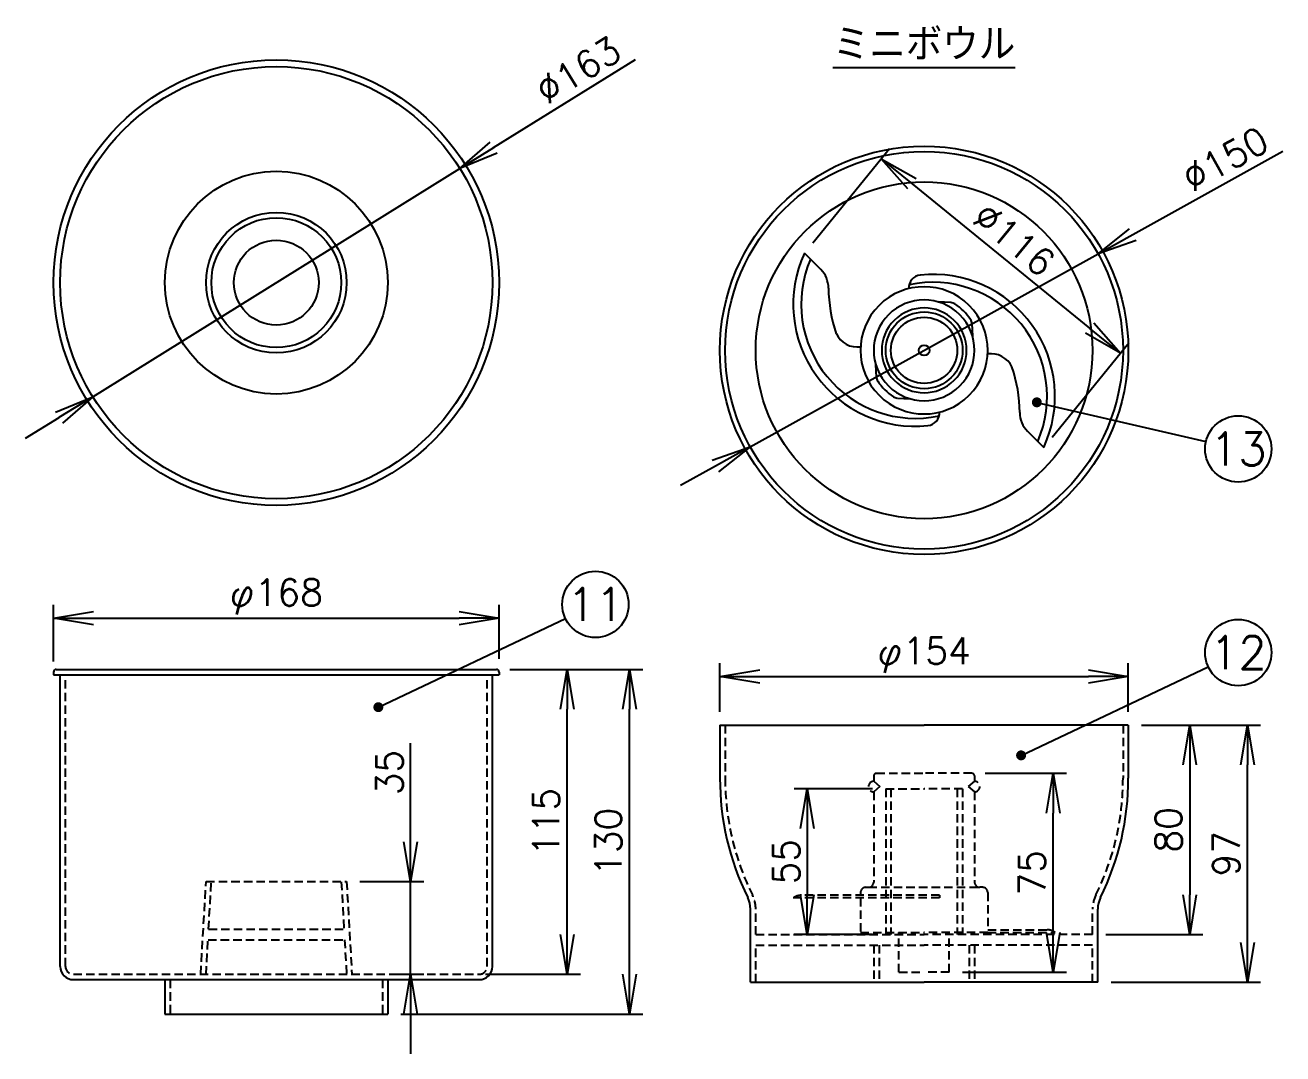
# Model space of a CAD drawing. Extents: x 115 to 2025, y 0 to 1377.
# Drawn here: x 661 to 1135.3, y 650.2 to 1038.2 of the extents above; entities that cross this region are included whole.
import ezdxf
from ezdxf.enums import TextEntityAlignment as Align

# ---------------------------------------------------------------- set-up
doc = ezdxf.new("R2010")
doc.units = 0
doc.header["$LTSCALE"] = 0.5
doc.header["$PDMODE"] = 3
doc.linetypes.add('HIDDEN', pattern=[9.525, 6.35, -3.175])
doc.layers.get('0').update_dxf_attribs({"linetype": 'CONTINUOUS'})
doc.layers.get('DEFPOINTS').update_dxf_attribs({"linetype": 'CONTINUOUS'})
for name, color, linetype in [('DANMEN', 7, 'CONTINUOUS'), ('SIYOU', 7, 'CONTINUOUS'), ('SUNPOU', 7, 'CONTINUOUS')]:
    doc.layers.add(name, color=color, linetype=linetype)
doc.styles.get("Standard").update_dxf_attribs({"font": 'ROMANS', "bigfont": 'EXTFONT.shx'})
doc.dimstyles.get("Standard").update_dxf_attribs({"dimscale": 5, "dimtxt": 2, "dimasz": 3, "dimexe": 1, "dimexo": 1, "dimgap": 0.6, "dimtad": 3, "dimdec": 1, "dimzin": 0, "dimdsep": 46, "dimtxsty": 'STANDARD', "dimblk1": 'OPEN', "dimblk2": 'OPEN', "dimsah": 1, "dimcen": 1.5, "dimclrd": 7, "dimclre": 7, "dimclrt": 7, "dimadec": 0, "dimazin": 0, "dimtfac": 1, "dimtdec": 1, "dimtmove": 0, "dimatfit": 0, "dimldrblk": 'DOTSMALL', "dimfxl": 1, "dimtvp": 1, "dimtolj": 1, "dimtzin": 0, "dimarcsym": 0})

# ---------------------------------------------------------------- blocks, each defined once
blk = doc.blocks.new('_OPEN')
at = {"color": 0, "linetype": 'ByBlock'}
for p, q in [((-1, 0.167), (0, 0)), ((0, 0), (-1, -0.167)), ((0, 0), (-1, 0))]:
    blk.add_line(p, q, dxfattribs=at)
blk = doc.blocks.new('*D11')
at = {"layer": 'DEFPOINTS', "color": 0}
for p in [(954.86, 952.22), (1074.04, 914.51), (1045.12, 878.9)]:
    blk.add_point(p, dxfattribs=at)
at = {"layer": 'SUNPOU', "color": 7, "lineweight": -2}
for p, q in [((958.01, 956.1), (986.94, 991.71)), ((995.43, 978.37), (1062.4, 923.97)), ((1048.27, 882.78), (1077.2, 918.4))]:
    blk.add_line(p, q, dxfattribs=at)
at = {"layer": 'SUNPOU', "color": 7, "lineweight": -2, "xscale": 15, "yscale": 15, "zscale": 15}
for p, rotation in [((983.79, 987.83), 140.9130941535423), ((1074.04, 914.51), 320.9130941535423)]:
    blk.add_blockref('_OPEN', p, dxfattribs=dict(at, rotation=rotation))
at = {"layer": 'SUNPOU', "color": 7, "insert": (1033.96, 957.38), "char_height": 10, "attachment_point": 5, "rotation": 320.9131}
blk.add_mtext('\\A1;%%C116', dxfattribs=at)
blk = doc.blocks.new('_DotSmall')
at = {"color": 0, "linetype": 'ByBlock', "const_width": 0.5}
blk.add_lwpolyline([(-0.0625, 0, 1), (0.0625, 0, 1)], format="xyb", close=True, dxfattribs=at)
blk = doc.blocks.new('*D13')
at = {"layer": 'DEFPOINTS', "color": 0}
for p in [(1065.56, 951.96), (934.41, 879.16)]:
    blk.add_point(p, dxfattribs=at)
at = {"layer": 'SUNPOU', "color": 7, "lineweight": -2}
for p, q in [((1078.68, 959.24), (1135.26, 990.65)), ((934.41, 879.16), (1065.56, 951.96)), ((921.3, 871.88), (908.18, 864.6))]:
    blk.add_line(p, q, dxfattribs=at)
at = {"layer": 'SUNPOU', "color": 7, "lineweight": -2, "xscale": 15, "yscale": 15, "zscale": 15}
for p, rotation in [((1065.56, 951.96), 209.0344874769741), ((934.41, 879.16), 29.03448747697411)]:
    blk.add_blockref('_OPEN', p, dxfattribs=dict(at, rotation=rotation))
at = {"layer": 'SUNPOU', "color": 7, "insert": (1113.56, 987.75), "char_height": 10, "attachment_point": 5, "rotation": 29.0345}
blk.add_mtext('\\A1;∅150', dxfattribs=at)
blk = doc.blocks.new('*D14')
at = {"layer": 'DEFPOINTS', "color": 0}
for p in [(1076.99, 792.57), (922.99, 774.19), (1076.99, 774.19)]:
    blk.add_point(p, dxfattribs=at)
at = {"layer": 'SUNPOU', "color": 7, "lineweight": -2}
for p, q in [((922.99, 779.19), (922.99, 797.57)), ((1076.99, 779.19), (1076.99, 797.57)), ((937.99, 792.57), (1061.99, 792.57))]:
    blk.add_line(p, q, dxfattribs=at)
at = {"layer": 'SUNPOU', "color": 7, "lineweight": -2, "xscale": 15, "yscale": 15, "zscale": 15, "rotation": 180}
blk.add_blockref('_OPEN', (922.99, 792.57), dxfattribs=at)
at = {"layer": 'SUNPOU', "color": 7, "lineweight": -2, "xscale": 15, "yscale": 15, "zscale": 15}
blk.add_blockref('_OPEN', (1076.99, 792.57), dxfattribs=at)
at = {"layer": 'SUNPOU', "color": 7, "insert": (999.99, 800.57), "char_height": 10, "attachment_point": 5}
blk.add_mtext('\\A1;φ154', dxfattribs=at)
blk = doc.blocks.new('*D15')
at = {"layer": 'DEFPOINTS', "color": 0}
for p in [(1076.99, 774.19), (1121.89, 774.19), (1065.49, 677.19)]:
    blk.add_point(p, dxfattribs=at)
at = {"layer": 'SUNPOU', "color": 7, "lineweight": -2}
for p, q in [((1081.99, 774.19), (1126.89, 774.19)), ((1121.89, 692.19), (1121.89, 759.19)), ((1070.49, 677.19), (1126.89, 677.19))]:
    blk.add_line(p, q, dxfattribs=at)
at = {"layer": 'SUNPOU', "color": 7, "lineweight": -2, "xscale": 15, "yscale": 15, "zscale": 15}
for p, rotation in [((1121.89, 774.19), 90), ((1121.89, 677.19), 270)]:
    blk.add_blockref('_OPEN', p, dxfattribs=dict(at, rotation=rotation))
at = {"layer": 'SUNPOU', "color": 7, "insert": (1113.89, 725.69), "char_height": 10, "attachment_point": 5, "rotation": 90}
blk.add_mtext('\\A1;97', dxfattribs=at)
blk = doc.blocks.new('*D16')
at = {"layer": 'DEFPOINTS', "color": 0}
for p in [(1017.99, 756.01), (1048.67, 756.01), (1009.49, 681.01)]:
    blk.add_point(p, dxfattribs=at)
at = {"layer": 'SUNPOU', "color": 7, "lineweight": -2}
for p, q in [((1022.99, 756.01), (1053.67, 756.01)), ((1048.67, 696.01), (1048.67, 741.01)), ((1014.49, 681.01), (1053.67, 681.01))]:
    blk.add_line(p, q, dxfattribs=at)
at = {"layer": 'SUNPOU', "color": 7, "lineweight": -2, "xscale": 15, "yscale": 15, "zscale": 15}
for p, rotation in [((1048.67, 756.01), 90), ((1048.67, 681.01), 270)]:
    blk.add_blockref('_OPEN', p, dxfattribs=dict(at, rotation=rotation))
at = {"layer": 'SUNPOU', "color": 7, "insert": (1040.67, 718.51), "char_height": 10, "attachment_point": 5, "rotation": 90}
blk.add_mtext('\\A1;75', dxfattribs=at)
blk = doc.blocks.new('*D17')
at = {"layer": 'DEFPOINTS', "color": 0}
for p in [(1076.99, 774.19), (1063.49, 695.19), (1100.13, 695.19)]:
    blk.add_point(p, dxfattribs=at)
at = {"layer": 'SUNPOU', "color": 7, "lineweight": -2}
for p, q in [((1081.99, 774.19), (1105.13, 774.19)), ((1100.13, 759.19), (1100.13, 710.19)), ((1068.49, 695.19), (1105.13, 695.19))]:
    blk.add_line(p, q, dxfattribs=at)
at = {"layer": 'SUNPOU', "color": 7, "lineweight": -2, "xscale": 15, "yscale": 15, "zscale": 15}
for p, rotation in [((1100.13, 774.19), 90), ((1100.13, 695.19), 270)]:
    blk.add_blockref('_OPEN', p, dxfattribs=dict(at, rotation=rotation))
at = {"layer": 'SUNPOU', "color": 7, "insert": (1092.13, 734.69), "char_height": 10, "attachment_point": 5, "rotation": 90}
blk.add_mtext('\\A1;80', dxfattribs=at)
blk = doc.blocks.new('*D18')
at = {"layer": 'DEFPOINTS', "color": 0}
for p in [(985.49, 750.19), (955.94, 695.19), (985.49, 695.19)]:
    blk.add_point(p, dxfattribs=at)
at = {"layer": 'SUNPOU', "color": 7, "lineweight": -2}
for p, q in [((980.49, 750.19), (950.94, 750.19)), ((955.94, 735.19), (955.94, 710.19)), ((980.49, 695.19), (950.94, 695.19))]:
    blk.add_line(p, q, dxfattribs=at)
at = {"layer": 'SUNPOU', "color": 7, "lineweight": -2, "xscale": 15, "yscale": 15, "zscale": 15}
for p, rotation in [((955.94, 750.19), 90), ((955.94, 695.19), 270)]:
    blk.add_blockref('_OPEN', p, dxfattribs=dict(at, rotation=rotation))
at = {"layer": 'SUNPOU', "color": 7, "insert": (947.94, 722.69), "char_height": 10, "attachment_point": 5, "rotation": 90}
blk.add_mtext('\\A1;55', dxfattribs=at)
blk = doc.blocks.new('*D33')
at = {"color": 7, "lineweight": -2}
for p, q in [((671.71, 798.19), (671.71, 819.58)), ((839.71, 799.19), (839.71, 819.58)), ((686.71, 814.58), (824.71, 814.58))]:
    blk.add_line(p, q, dxfattribs=at)
at = {"layer": 'DEFPOINTS', "color": 0}
for p in [(839.71, 814.58), (671.71, 793.19), (839.71, 794.19)]:
    blk.add_point(p, dxfattribs=at)
at = {"color": 7, "lineweight": -2, "xscale": 15, "yscale": 15, "zscale": 15, "rotation": 180}
blk.add_blockref('_OPEN', (671.71, 814.58), dxfattribs=at)
at = {"color": 7, "lineweight": -2, "xscale": 15, "yscale": 15, "zscale": 15}
blk.add_blockref('_OPEN', (839.71, 814.58), dxfattribs=at)
at = {"color": 7, "insert": (755.71, 822.58), "char_height": 10, "attachment_point": 5}
blk.add_mtext('\\A1;φ168', dxfattribs=at)
blk = doc.blocks.new('*D34')
at = {"layer": 'DEFPOINTS', "color": 0}
for p in [(824.93, 984.1), (686.48, 898.08)]:
    blk.add_point(p, dxfattribs=at)
at = {"layer": 'SUNPOU', "color": 7, "lineweight": -2}
for p, q in [((837.67, 992.02), (891.11, 1025.22)), ((686.48, 898.08), (824.93, 984.1)), ((673.74, 890.16), (661, 882.25))]:
    blk.add_line(p, q, dxfattribs=at)
at = {"layer": 'SUNPOU', "color": 7, "lineweight": -2, "xscale": 15, "yscale": 15, "zscale": 15}
for p, rotation in [((824.93, 984.1), 211.8537090224101), ((686.48, 898.08), 31.85370902241011)]:
    blk.add_blockref('_OPEN', p, dxfattribs=dict(at, rotation=rotation))
at = {"layer": 'SUNPOU', "color": 7, "insert": (869.57, 1021.26), "char_height": 10, "attachment_point": 5, "rotation": 31.8537}
blk.add_mtext('\\A1;∅163', dxfattribs=at)
blk = doc.blocks.new('*D35')
at = {"color": 7, "lineweight": -2}
for p, q in [((806.36, 730.19), (806.36, 767.38)), ((787.21, 715.19), (811.36, 715.19)), ((806.36, 680.19), (806.36, 715.19)), ((798.3, 680.19), (811.36, 680.19)), ((806.36, 665.19), (806.36, 650.19))]:
    blk.add_line(p, q, dxfattribs=at)
at = {"layer": 'DEFPOINTS', "color": 0}
for p in [(782.21, 715.19), (806.36, 715.19), (793.3, 680.19)]:
    blk.add_point(p, dxfattribs=at)
at = {"color": 7, "lineweight": -2, "xscale": 15, "yscale": 15, "zscale": 15}
for p, rotation in [((806.36, 715.19), 270), ((806.36, 680.19), 90)]:
    blk.add_blockref('_OPEN', p, dxfattribs=dict(at, rotation=rotation))
at = {"color": 7, "insert": (798.36, 756.29), "char_height": 10, "attachment_point": 5, "rotation": 90}
blk.add_mtext('\\A1;35', dxfattribs=at)
blk = doc.blocks.new('*D36')
at = {"color": 7, "lineweight": -2}
for p, q in [((843.71, 795.19), (870.42, 795.19)), ((865.42, 695.19), (865.42, 780.19)), ((834.6, 680.19), (870.42, 680.19))]:
    blk.add_line(p, q, dxfattribs=at)
at = {"layer": 'DEFPOINTS', "color": 0}
for p in [(838.71, 795.19), (865.42, 795.19), (829.6, 680.19)]:
    blk.add_point(p, dxfattribs=at)
at = {"color": 7, "lineweight": -2, "xscale": 15, "yscale": 15, "zscale": 15}
for p, rotation in [((865.42, 795.19), 90), ((865.42, 680.19), 270)]:
    blk.add_blockref('_OPEN', p, dxfattribs=dict(at, rotation=rotation))
at = {"color": 7, "insert": (857.42, 737.69), "char_height": 10, "attachment_point": 5, "rotation": 90}
blk.add_mtext('\\A1;115', dxfattribs=at)
blk = doc.blocks.new('*D69')
at = {"color": 7, "lineweight": -2}
for p, q in [((843.71, 795.19), (893.91, 795.19)), ((888.91, 680.19), (888.91, 780.19)), ((802.71, 665.19), (893.91, 665.19))]:
    blk.add_line(p, q, dxfattribs=at)
at = {"layer": 'DEFPOINTS', "color": 0}
for p in [(838.71, 795.19), (888.91, 795.19), (797.71, 665.19)]:
    blk.add_point(p, dxfattribs=at)
at = {"color": 7, "lineweight": -2, "xscale": 15, "yscale": 15, "zscale": 15}
for p, rotation in [((888.91, 795.19), 90), ((888.91, 665.19), 270)]:
    blk.add_blockref('_OPEN', p, dxfattribs=dict(at, rotation=rotation))
at = {"color": 7, "insert": (880.91, 730.19), "char_height": 10, "attachment_point": 5, "rotation": 90}
blk.add_mtext('\\A1;130', dxfattribs=at)

msp = doc.modelspace()

# ---------------------------------------------------------------- linework, layer by layer
at = {"color": 2}
for p, q in [((961, 946.08), (954.86, 952.22)), ((1010.09, 933.56), (1005.28, 933.81)), ((1017.99, 925.66), (1018.24, 920.85)), ((981.99, 905.46), (981.74, 910.27)), ((989.89, 897.56), (994.7, 897.31)), ((1038.98, 885.04), (1045.12, 878.9)), ((671.71, 794.19), (671.71, 793.19)), ((671.71, 793.19), (839.71, 793.19)), ((672.71, 795.19), (838.71, 795.19)), ((674.21, 683.19), (674.21, 793.19)), ((837.21, 683.19), (837.21, 793.19)), ((839.71, 794.19), (839.71, 793.19)), ((922.99, 774.19), (999.99, 774.19)), ((922.99, 774.19), (922.99, 754.19)), ((1076.99, 774.19), (999.99, 774.19)), ((1076.99, 774.19), (1076.99, 754.19)), ((934.49, 677.19), (934.49, 704.8)), ((1065.49, 677.19), (1065.49, 704.8)), ((679.21, 678.19), (832.21, 678.19)), ((713.71, 678.19), (713.71, 665.19)), ((797.71, 678.19), (797.71, 665.19)), ((934.49, 677.19), (999.99, 677.19)), ((1065.49, 677.19), (999.99, 677.19)), ((713.71, 665.19), (797.71, 665.19))]:
    msp.add_line(p, q, dxfattribs=at)
at = {"color": 2, "linetype": 'HIDDEN'}
for p, q in [((676.21, 683.19), (676.21, 793.19)), ((835.21, 683.19), (835.21, 793.19)), ((727.21, 680.19), (729.21, 715.19)), ((729.21, 715.19), (782.21, 715.19)), ((730.18, 697.19), (731.2, 715.08)), ((780.21, 715.08), (781.23, 697.19)), ((782.21, 715.19), (784.21, 680.19)), ((730.18, 697.19), (781.23, 697.19)), ((729.2, 680.08), (729.95, 693.19)), ((729.95, 693.19), (781.46, 693.19)), ((781.46, 693.19), (782.21, 680.08)), ((679.21, 680.19), (832.21, 680.19)), ((715.71, 678.19), (715.71, 665.19)), ((795.71, 678.19), (795.71, 665.19))]:
    msp.add_line(p, q, dxfattribs=at)
at = {"color": 2}
for centre, radius in [((755.71, 941.09), 84), ((755.71, 941.09), 81.5), ((999.99, 915.56), 77), ((999.99, 915.56), 75), ((755.71, 941.09), 42), ((999.99, 915.56), 63.5), ((755.71, 941.09), 26.5), ((755.71, 941.09), 24.5), ((755.71, 941.09), 16), ((999.99, 915.56), 14.5), ((999.99, 915.56), 12.5), ((999.99, 915.56), 2)]:
    msp.add_circle(centre, radius, dxfattribs=at)
for centre, radius, start, end in [((996.66, 932.94), 46.03, 155.2356, 275.9357), ((996.66, 932.94), 43.03, 156.7152, 282.0743), ((953.93, 939.01), 10, 0.3154, 45), ((999.16, 939.01), 5, 96.8651, 181.8928), ((1003.32, 898.19), 46.03, 335.2356, 95.9357), ((1017.51, 939.36), 53.58, 180.3154, 199.1138), ((999.99, 915.56), 24, 315, 135), ((1003.32, 898.19), 43.03, 336.7152, 102.0743), ((999.99, 915.56), 19, 315, 135), ((999.99, 915.56), 24, 135, 315), ((999.99, 915.56), 16, 315, 135), ((1009.94, 930.56), 3, 56.4583, 87.0167), ((999.99, 915.56), 21, 33.5417, 56.4583), ((999.99, 915.56), 19, 135, 315), ((999.99, 915.56), 16, 135, 315), ((1014.99, 925.51), 3, 2.9833, 33.5417), ((974.8, 925.6), 8.77, 205.5394, 278.0682), ((1025.18, 905.53), 8.77, 25.5394, 98.0682), ((982.47, 891.76), 53.58, 0.3154, 19.1138), ((984.99, 905.62), 3, 182.9833, 213.5417), ((999.99, 915.56), 21, 213.5417, 236.4583), ((990.04, 900.56), 3, 236.4583, 267.0167), ((1000.82, 892.12), 5, 276.8651, 1.8928), ((1046.05, 892.11), 10, 180.3154, 225), ((672.71, 794.19), 1, 90, 180), ((838.71, 794.19), 1, 0, 90), ((1024.04, 754.01), 101.05, 179.8967, 206.3059), ((975.94, 754.01), 101.05, 333.6941, 0.1033), ((924.49, 704.8), 10, 0, 26.3059), ((1075.49, 704.8), 10, 153.6941, 180), ((679.21, 683.19), 5, 180, 270), ((832.21, 683.19), 5, 270, 0)]:
    msp.add_arc(centre, radius, start, end, dxfattribs=at)
at = {"color": 2, "linetype": 'HIDDEN'}
for centre, start, end in [((679.21, 683.19), 180, 270), ((832.21, 683.19), 270, 0)]:
    msp.add_arc(centre, 3, start, end, dxfattribs=at)
at = {"layer": 'DANMEN', "color": 2, "linetype": 'HIDDEN'}
for p, q in [((924.99, 774.19), (924.99, 754.19)), ((1074.99, 774.19), (1074.99, 754.19)), ((980.99, 755.01), (980.99, 753.01)), ((981.99, 756.01), (999.99, 756.01)), ((1017.99, 756.01), (999.99, 756.01)), ((1018.99, 755.01), (1018.99, 753.01)), ((980.99, 753.01), (983.35, 751.01)), ((983.35, 751.01), (980.99, 749.01)), ((985.49, 750.19), (985.49, 695.19)), ((985.49, 750.19), (999.99, 750.19)), ((987.49, 750.19), (987.49, 695.19)), ((1014.49, 750.19), (999.99, 750.19)), ((1012.49, 750.19), (1012.49, 695.19)), ((1014.49, 750.19), (1014.49, 695.19)), ((1018.99, 753.01), (1016.63, 751.01)), ((1016.63, 751.01), (1018.99, 749.01)), ((980.99, 749.01), (980.99, 715.01)), ((1018.99, 749.01), (1018.99, 715.01)), ((977.99, 713.01), (978.99, 713.01)), ((978.99, 713.01), (1020.99, 713.01)), ((1021.99, 713.01), (1020.99, 713.01)), ((1005.82, 709.01), (950.63, 709.01)), ((1005.82, 710.01), (953.71, 710.01)), ((975.99, 711.01), (975.99, 710.01)), ((975.99, 709.01), (975.99, 696.01)), ((1005.82, 710.01), (1005.82, 709.01)), ((1023.99, 711.01), (1023.99, 697.01)), ((936.49, 695.19), (936.49, 704.8)), ((1063.49, 695.19), (1063.49, 704.8)), ((936.49, 695.19), (999.99, 695.19)), ((975.99, 696.01), (999.99, 696.01)), ((990.49, 681.01), (990.49, 696.01)), ((1023.99, 696.01), (999.99, 696.01)), ((1063.49, 695.19), (999.99, 695.19)), ((1009.49, 681.01), (1009.49, 696.01)), ((1023.96, 696.01), (1049.35, 696.01)), ((1023.99, 697.01), (1046.35, 697.01)), ((936.49, 691.19), (999.99, 691.19)), ((936.49, 677.19), (936.49, 691.19)), ((980.99, 691.19), (980.99, 677.19)), ((982.99, 691.19), (982.99, 677.19)), ((1063.49, 691.19), (999.99, 691.19)), ((1016.99, 691.19), (1016.99, 677.19)), ((1018.99, 691.19), (1018.99, 677.19)), ((1063.49, 677.19), (1063.49, 691.19)), ((990.49, 681.01), (999.99, 681.01)), ((1009.49, 681.01), (999.99, 681.01))]:
    msp.add_line(p, q, dxfattribs=at)
for centre, radius, start, end in [((1024.04, 754.01), 99.05, 179.8967, 206.3059), ((981.99, 755.01), 1, 90, 180), ((1017.99, 755.01), 1, 0, 90), ((975.94, 754.01), 99.05, 333.6941, 0.1033), ((980.99, 751.01), 2, 90, 270), ((1018.99, 751.01), 2, 270, 90), ((977.99, 711.01), 2, 90, 180), ((978.99, 715.01), 2, 270, 0), ((1020.99, 715.01), 2, 180, 270), ((1021.99, 711.01), 2, 0, 90), ((924.49, 704.8), 12, 0, 26.3059), ((953.79, 704.51), 5.5, 90.8031, 125.1038), ((1075.49, 704.8), 12, 153.6941, 180), ((1046.18, 691.49), 5.52, 54.9322, 88.1979)]:
    msp.add_arc(centre, radius, start, end, dxfattribs=at)
at = {"layer": 'SUNPOU'}
for centre in [(1118.44, 878.36), (876.06, 819.72), (1118.44, 801.55)]:
    msp.add_circle(centre, 12.5, dxfattribs=at)

# ---------------------------------------------------------------- texts
at = {"layer": 'SIYOU', "color": 1}
msp.add_text('%%uミニボウル', height=12.5, dxfattribs=at).set_placement((999.99, 1024.74), align=Align.CENTER)
at = {"layer": 'SUNPOU'}
for s, p in [('13', (1118.44, 878.36)), ('11', (876.06, 819.72)), ('12', (1118.44, 801.55))]:
    msp.add_text(s, height=12.5, dxfattribs=at).set_placement(p, align=Align.MIDDLE)

# ---------------------------------------------------------------- dimensions: what is measured, and where the dimension line sits
at = {"color": 2}
dim = msp.add_linear_dim(base=(839.71, 814.58), p1=(671.71, 793.19), p2=(839.71, 794.19), text='φ<>', dimstyle='STANDARD', override={"dimdec": 0}, dxfattribs=at)
dim.commit()
dim.dimension.update_dxf_attribs({"geometry": '*D33', "text_midpoint": (755.71, 822.58)})
at = {"color": 3}
dim = msp.add_linear_dim(base=(888.91, 795.19), p1=(797.71, 665.19), p2=(838.71, 795.19), angle=90, text='130', dimstyle='STANDARD', override={"dimarcsym": 1}, dxfattribs=at)
dim.commit()
dim.dimension.update_dxf_attribs({"geometry": '*D69', "text_midpoint": (880.91, 730.19)})
at = {"color": 2}
for base, p1, p2, picture, middle in [((865.42, 795.19), (829.6, 680.19), (838.71, 795.19), '*D36', (857.42, 737.69)), ((806.36, 715.19), (793.3, 680.19), (782.21, 715.19), '*D35', (798.36, 756.29))]:
    dim = msp.add_linear_dim(base=base, p1=p1, p2=p2, angle=90, dimstyle='STANDARD', override={"dimdec": 0}, dxfattribs=at)
    dim.commit()
    dim.dimension.update_dxf_attribs({"geometry": picture, "text_midpoint": middle})
at = {"layer": 'SUNPOU'}
for p1, p2, picture, middle in [((686.48, 898.08), (824.93, 984.1), '*D34', (873.79, 1014.46)), ((934.41, 879.16), (1065.56, 951.96), '*D13', (1117.44, 980.76))]:
    dim = msp.add_diameter_dim_2p(p1=p1, p2=p2, dimstyle='STANDARD', override={"dimdec": 0}, dxfattribs=at)
    dim.commit()
    dim.dimension.update_dxf_attribs({"geometry": picture, "text_midpoint": middle, "dimtype": 163})
dim = msp.add_aligned_dim(p1=(954.86, 952.22), p2=(1045.12, 878.9), distance=45.88, text='%%C<>', dimstyle='STANDARD', override={"dimdec": 0}, dxfattribs=at)
dim.commit()
dim.dimension.update_dxf_attribs({"geometry": '*D11', "text_midpoint": (1033.96, 957.38)})
dim = msp.add_linear_dim(base=(1076.99, 792.57), p1=(922.99, 774.19), p2=(1076.99, 774.19), text='φ<>', dimstyle='STANDARD', override={"dimdec": 0}, dxfattribs=at)
dim.commit()
dim.dimension.update_dxf_attribs({"geometry": '*D14', "text_midpoint": (999.99, 792.57), "dimtype": 160})
dim = msp.add_linear_dim(base=(1100.13, 695.19), p1=(1076.99, 774.19), p2=(1063.49, 695.19), angle=90, text='80', dimstyle='STANDARD', override={"dimdec": 0}, dxfattribs=at)
dim.commit()
dim.dimension.update_dxf_attribs({"geometry": '*D17', "text_midpoint": (1092.13, 734.69)})
dim = msp.add_linear_dim(base=(1121.89, 774.19), p1=(1065.49, 677.19), p2=(1076.99, 774.19), angle=90, dimstyle='STANDARD', override={"dimdec": 0}, dxfattribs=at)
dim.commit()
dim.dimension.update_dxf_attribs({"geometry": '*D15', "text_midpoint": (1121.89, 725.69), "dimtype": 160})
for base, p1, p2, picture, middle in [((1048.67, 756.01), (1009.49, 681.01), (1017.99, 756.01), '*D16', (1040.67, 718.51)), ((955.94, 695.19), (985.49, 750.19), (985.49, 695.19), '*D18', (947.94, 722.69))]:
    dim = msp.add_linear_dim(base=base, p1=p1, p2=p2, angle=90, dimstyle='STANDARD', override={"dimdec": 0}, dxfattribs=at)
    dim.commit()
    dim.dimension.update_dxf_attribs({"geometry": picture, "text_midpoint": middle})

# ---------------------------------------------------------------- leaders
for points in [[(1042.49, 895.94), (1106.26, 881.18)], [(794.19, 780.95), (864.77, 814.37)], [(1036.56, 762.78), (1107.14, 796.2)]]:
    msp.add_leader(points, dimstyle='STANDARD', override={"dimgap": 1, "dimtad": 0, "dimldrblk": 'DotSmall'}, dxfattribs=at)

doc.saveas('drawing.dxf')
